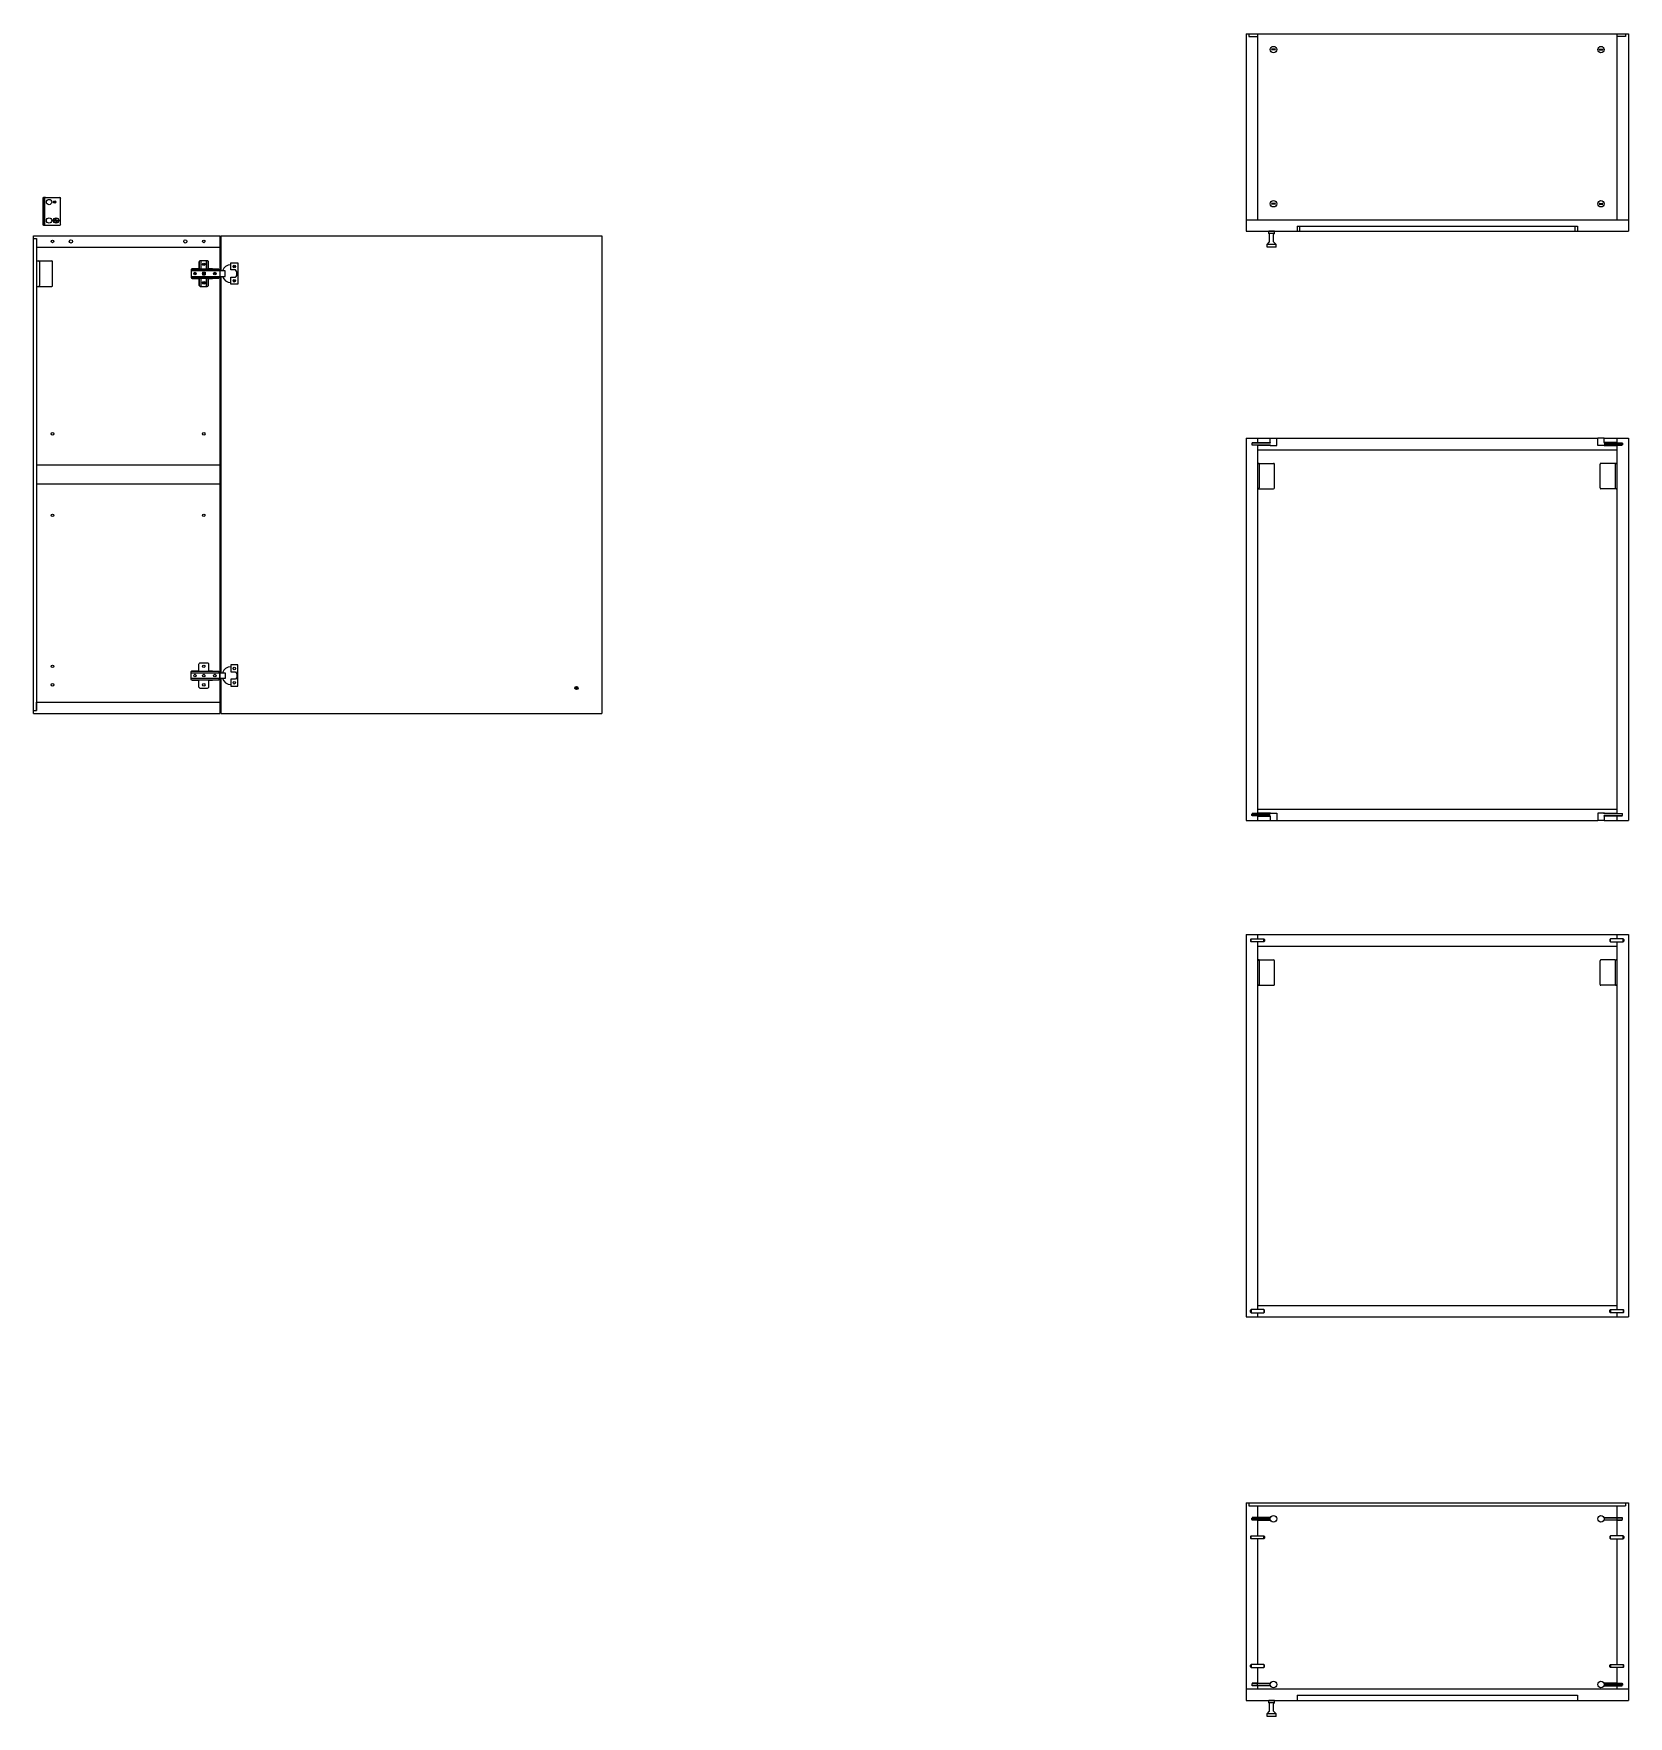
# Model space of a CAD drawing. Header units: centimetres. Extents: x -752 to 647, y -388 to 607.
# Drawn here: x 144.8 to 395.1, y -235.8 to 28.3 of the extents above; entities that cross this region are included whole.
import ezdxf

# ---------------------------------------------------------------- set-up
doc = ezdxf.new("R2010")
doc.units = ezdxf.units.CM
doc.header["$MEASUREMENT"] = 0
for name, color, linetype, lineweight in [('0_Num_Penna__6', 6, 'Continuous', 18), ('A-FURN_Num_Penna__252_Num_Penna__252_Num_Penna__3_Num_Penna__252_Num_Penna__252_Num_Penna__252_Num_Penna__252_Num_Penna__252_Num_Penna__252_Num_Penna__252_Num_Penna__252_Num_Penna__252_Num_Penna__252_Num_Penna__252_Num_Penna__5', 5, 'Continuous', 18), ('A-FURN_Num_Penna__252_Num_Penna__252_Num_Penna__3_Num_Penna__252_Num_Penna__252_Num_Penna__252_Num_Penna__252_Num_Penna__252_Num_Penna__252_Num_Penna__252_Num_Penna__252_Num_Penna__252_Num_Penna__252_Num_Penna__252_Num_Penna__6', 6, 'Continuous', 18), ('A-SECT-PATT_Num_Penna__6_Num_Penna__6_Num_Penna__6_Num_Penna__6_Num_Penna__6_Num_Penna__6_Num_Penna__6_Num_Penna__6_Num_Penna__6_Num_Penna__6_Num_Penna__6_Num_Penna__6_Num_Penna__6_Num_Penna__6', 6, 'Continuous', 18), ('INFO_Num_Penna__2_Num_Penna__2_Num_Penna__2_Num_Penna__2_Num_Penna__5', 5, 'Continuous', 18), ('PDF _Geometria_Num_Penna__5', 5, 'Continuous', 18), ('PDF10_Solid Fills_Num_Penna__5_Num_Penna__5_Num_Penna__5_Num_Penna__5_Num_Penna__5_Num_Penna__5_Num_Penna__5_Num_Penna__5', 5, 'Continuous', 18), ('PDF10_Solid Fills_Num_Penna__82_Num_Penna__82_Num_Penna__82_Num_Penna__82_Num_Penna__82_Num_Penna__82_Num_Penna__82_Num_Penna__82', 82, 'Continuous', 18), ('PDF16_Geometry_Num_Penna__5_Num_Penna__5_Num_Penna__5_Num_Penna__5_Num_Penna__5_Num_Penna__5_Num_Penna__5_Num_Penna__5_Num_Penna__5_Num_Penna__5_Num_Penna__5_Num_Penna__5_Num_Penna__5_Num_Penna__5', 5, 'Continuous', 18), ('PDF16_Geometry_Num_Penna__6_Num_Penna__6_Num_Penna__3_Num_Penna__3_Num_Penna__3_Num_Penna__3_Num_Penna__3_Num_Penna__3_Num_Penna__3_Num_Penna__3_Num_Penna__3_Num_Penna__3_Num_Penna__3_Num_Penna__3', 3, 'Continuous', 18), ('PDF16_Geometry_Num_Penna__6_Num_Penna__6_Num_Penna__6_Num_Penna__6_Num_Penna__6_Num_Penna__6_Num_Penna__6_Num_Penna__6_Num_Penna__6_Num_Penna__6_Num_Penna__6_Num_Penna__6_Num_Penna__6_Num_Penna__5', 5, 'Continuous', 18), ('PDF16_Geometry_Num_Penna__6_Num_Penna__6_Num_Penna__6_Num_Penna__6_Num_Penna__6_Num_Penna__6_Num_Penna__6_Num_Penna__6_Num_Penna__6_Num_Penna__6_Num_Penna__6_Num_Penna__6_Num_Penna__6_Num_Penna__6', 6, 'Continuous', 18), ('PDF22_Geometry_Num_Penna__1_Num_Penna__255_Num_Penna__255_Num_Penna__255_Num_Penna__255_Num_Penna__6', 6, 'Continuous', 18), ('PDF22_Geometry_Num_Penna__1_Num_Penna__255_Num_Penna__3_Num_Penna__3_Num_Penna__6', 6, 'Continuous', 18), ('PDF22_Geometry_Num_Penna__1_Num_Penna__255_Num_Penna__5_Num_Penna__5_Num_Penna__5', 5, 'Continuous', 18), ('PDF22_Solid Fills_Num_Penna__7_Num_Penna__7_Num_Penna__254_Num_Penna__254_Num_Penna__254_Num_Penna__254', 254, 'Continuous', 18), ('PDF2_Geometry_Num_Penna__7_Num_Penna__7_Num_Penna__7_Num_Penna__7_Num_Penna__7_Num_Penna__7_Num_Penna__7_Num_Penna__5', 5, 'Continuous', 18), ('PDF2_Geometry_Num_Penna__7_Num_Penna__7_Num_Penna__7_Num_Penna__7_Num_Penna__7_Num_Penna__7_Num_Penna__7_Num_Penna__6', 6, 'Continuous', 18), ('VITE_Num_Penna__5', 5, 'Continuous', 18), ('VITE_Num_Penna__6', 6, 'Continuous', 18)]:
    doc.layers.add(name, color=color, linetype=linetype, lineweight=lineweight)

msp = doc.modelspace()

# ---------------------------------------------------------------- linework, layer by layer
at = {"layer": '0_Num_Penna__6', "color": 6, "linetype": 'Continuous', "lineweight": 18}
for p, q in [((336.93, -35.84), (338.93, -35.84)), ((338.93, -35.84), (338.93, -35.17)), ((338.93, -36.32), (338.93, -36.3)), ((338.93, -36.32), (339.93, -36.32)), ((339.93, -36.32), (339.93, -35.17)), ((390.33, -36.32), (390.33, -35.17)), ((391.33, -36.32), (390.33, -36.32)), ((391.33, -35.84), (391.33, -35.17)), ((393.33, -35.84), (391.33, -35.84)), ((391.33, -36.32), (391.33, -36.3)), ((336.93, -94.5), (338.93, -94.5)), ((338.93, -94.01), (339.93, -94.01)), ((338.93, -94.01), (338.93, -94.04)), ((338.93, -94.5), (338.93, -95.17)), ((339.93, -94.01), (339.93, -94.04)), ((339.93, -94.04), (339.93, -95.17)), ((391.33, -94.01), (390.33, -94.01)), ((390.33, -94.01), (390.33, -94.04)), ((390.33, -94.04), (390.33, -95.17)), ((391.33, -94.01), (391.33, -94.04)), ((393.33, -94.5), (391.33, -94.5)), ((391.33, -94.5), (391.33, -95.17)), ((335.93, -113.74), (335.83, -113.84)), ((335.83, -113.84), (335.83, -114.14)), ((335.93, -114.24), (335.83, -114.14)), ((337.93, -113.74), (338.03, -113.84)), ((337.93, -114.24), (338.03, -114.14)), ((338.03, -113.84), (338.03, -114.14)), ((392.33, -113.74), (392.23, -113.84)), ((392.23, -113.84), (392.23, -114.14)), ((392.33, -114.24), (392.23, -114.14)), ((394.33, -113.74), (394.43, -113.84)), ((394.33, -114.24), (394.43, -114.14)), ((394.43, -113.84), (394.43, -114.14)), ((335.93, -171.94), (335.83, -172.04)), ((335.83, -172.34), (335.83, -172.04)), ((335.93, -172.44), (335.83, -172.34)), ((337.93, -171.94), (338.03, -172.04)), ((337.93, -172.44), (338.03, -172.34)), ((338.03, -172.34), (338.03, -172.04)), ((392.33, -171.94), (392.23, -172.04)), ((392.23, -172.34), (392.23, -172.04)), ((392.33, -172.44), (392.23, -172.34)), ((394.33, -171.94), (394.43, -172.04)), ((394.33, -172.44), (394.43, -172.34)), ((394.43, -172.34), (394.43, -172.04)), ((336.93, -205.02), (338.99, -205.02)), ((393.33, -205.02), (391.27, -205.02)), ((335.93, -207.44), (335.83, -207.54)), ((335.83, -207.54), (335.83, -207.84)), ((335.93, -207.94), (335.83, -207.84)), ((337.93, -207.44), (338.03, -207.54)), ((337.93, -207.94), (338.03, -207.84)), ((338.03, -207.54), (338.03, -207.84)), ((392.33, -207.44), (392.23, -207.54)), ((392.23, -207.54), (392.23, -207.84)), ((392.33, -207.94), (392.23, -207.84)), ((394.33, -207.44), (394.43, -207.54)), ((394.33, -207.94), (394.43, -207.84)), ((394.43, -207.54), (394.43, -207.84)), ((335.93, -227.64), (335.83, -227.74)), ((335.83, -228.04), (335.83, -227.74)), ((335.93, -228.14), (335.83, -228.04)), ((337.93, -227.64), (338.03, -227.74)), ((337.93, -228.14), (338.03, -228.04)), ((338.03, -228.04), (338.03, -227.74)), ((392.33, -227.64), (392.23, -227.74)), ((392.23, -228.04), (392.23, -227.74)), ((392.33, -228.14), (392.23, -228.04)), ((394.33, -227.64), (394.43, -227.74)), ((394.33, -228.14), (394.43, -228.04)), ((394.43, -228.04), (394.43, -227.74)), ((336.93, -230.56), (338.99, -230.56)), ((393.33, -230.56), (391.27, -230.56))]:
    msp.add_line(p, q, dxfattribs=at)
for p in [(338.93, -94.04), (391.33, -94.04)]:
    msp.add_point(p, dxfattribs=at)
at = {"layer": 'A-FURN_Num_Penna__252_Num_Penna__252_Num_Penna__3_Num_Penna__252_Num_Penna__252_Num_Penna__252_Num_Penna__252_Num_Penna__252_Num_Penna__252_Num_Penna__252_Num_Penna__252_Num_Penna__252_Num_Penna__252_Num_Penna__252_Num_Penna__5', "color": 5, "linetype": 'Continuous', "lineweight": 18}
for p, q in [((171.32, -9.13), (171.72, -9.13)), ((171.32, -9.13), (171.32, -9.53)), ((171.32, -9.53), (171.72, -9.53)), ((171.72, -9.13), (171.72, -9.53)), ((174.02, -8.88), (174.02, -9.78)), ((336.93, -35.87), (336.93, -35.94)), ((336.93, -36.2), (336.93, -36.26)), ((393.33, -35.87), (393.33, -35.94)), ((393.33, -36.2), (393.33, -36.26)), ((174.02, -72.88), (174.02, -71.98)), ((336.93, -94.14), (336.93, -94.07)), ((336.93, -94.46), (336.93, -94.4)), ((393.33, -94.14), (393.33, -94.07)), ((393.33, -94.46), (393.33, -94.4)), ((336.93, -204.59), (336.93, -204.99)), ((393.33, -204.59), (393.33, -204.99)), ((336.93, -230.99), (336.93, -230.59)), ((393.33, -230.99), (393.33, -230.59))]:
    msp.add_line(p, q, dxfattribs=at)
for centre in [(150.67, -4.28), (168.62, -4.28)]:
    msp.add_circle(centre, 0.25, dxfattribs=at)
at = {"layer": 'A-FURN_Num_Penna__252_Num_Penna__252_Num_Penna__3_Num_Penna__252_Num_Penna__252_Num_Penna__252_Num_Penna__252_Num_Penna__252_Num_Penna__252_Num_Penna__252_Num_Penna__252_Num_Penna__252_Num_Penna__252_Num_Penna__252_Num_Penna__6', "color": 6, "linetype": 'Continuous', "lineweight": 18}
for p, q in [((336.93, -35.87), (336.1, -35.87)), ((336.1, -35.87), (336.1, -35.94)), ((336.1, -36.26), (336.1, -36.2)), ((336.93, -36.26), (336.1, -36.26)), ((393.33, -35.87), (394.16, -35.87)), ((393.33, -36.26), (394.16, -36.26)), ((394.16, -35.87), (394.16, -35.94)), ((394.16, -36.26), (394.16, -36.2)), ((336.93, -94.07), (336.1, -94.07)), ((336.1, -94.07), (336.1, -94.14)), ((336.1, -94.46), (336.1, -94.4)), ((336.93, -94.46), (336.1, -94.46)), ((393.33, -94.07), (394.16, -94.07)), ((393.33, -94.46), (394.16, -94.46)), ((394.16, -94.07), (394.16, -94.14)), ((394.16, -94.46), (394.16, -94.4)), ((336.93, -204.59), (336.1, -204.59)), ((336.1, -204.59), (336.1, -204.66)), ((336.1, -204.99), (336.1, -204.92)), ((336.93, -204.99), (336.1, -204.99)), ((393.33, -204.59), (394.16, -204.59)), ((393.33, -204.99), (394.16, -204.99)), ((394.16, -204.59), (394.16, -204.66)), ((394.16, -204.99), (394.16, -204.92)), ((336.93, -230.59), (336.1, -230.59)), ((336.1, -230.59), (336.1, -230.66)), ((336.1, -230.99), (336.1, -230.92)), ((336.93, -230.99), (336.1, -230.99)), ((393.33, -230.59), (394.16, -230.59)), ((393.33, -230.99), (394.16, -230.99)), ((394.16, -230.59), (394.16, -230.66)), ((394.16, -230.99), (394.16, -230.92))]:
    msp.add_line(p, q, dxfattribs=at)
at = {"layer": 'A-SECT-PATT_Num_Penna__6_Num_Penna__6_Num_Penna__6_Num_Penna__6_Num_Penna__6_Num_Penna__6_Num_Penna__6_Num_Penna__6_Num_Penna__6_Num_Penna__6_Num_Penna__6_Num_Penna__6_Num_Penna__6_Num_Penna__6', "color": 6, "linetype": 'Continuous', "lineweight": 18}
for p, q in [((343.13, -1.87), (343.13, -2.67)), ((343.53, -1.87), (343.53, -2.67)), ((386.73, -1.87), (386.73, -2.67)), ((387.13, -1.87), (387.13, -2.67)), ((145.27, -3.83), (145.27, -77.93)), ((335.13, -35.17), (336.93, -35.17)), ((335.13, -35.17), (335.13, -95.17)), ((336.93, -35.17), (336.93, -35.87)), ((336.93, -35.17), (338.93, -35.17)), ((336.93, -36.3), (336.93, -94.07)), ((339.93, -35.17), (390.33, -35.17)), ((391.33, -35.17), (393.33, -35.17)), ((393.33, -35.17), (393.33, -35.87)), ((393.33, -35.17), (395.13, -35.17)), ((393.33, -36.26), (393.33, -94.04)), ((395.13, -35.17), (395.13, -95.17)), ((336.93, -93.37), (393.33, -93.37)), ((336.93, -94.04), (336.93, -94.07)), ((336.93, -94.5), (336.93, -95.17)), ((393.33, -94.04), (393.33, -94.07)), ((393.33, -94.46), (393.33, -95.17)), ((335.13, -95.17), (390.33, -95.17)), ((391.33, -95.17), (395.13, -95.17)), ((335.13, -113.09), (336.93, -113.09)), ((335.13, -113.09), (335.13, -173.09)), ((336.93, -113.09), (336.93, -113.74)), ((336.93, -113.09), (393.33, -113.09)), ((393.33, -113.09), (393.33, -113.74)), ((393.33, -113.09), (395.13, -113.09)), ((395.13, -113.09), (395.13, -173.09)), ((336.93, -114.24), (336.93, -171.94)), ((393.33, -114.24), (393.33, -171.94)), ((336.93, -171.29), (393.33, -171.29)), ((335.13, -173.09), (395.13, -173.09)), ((336.93, -172.44), (336.93, -173.09)), ((393.33, -172.44), (393.33, -173.09)), ((343.13, -232.49), (343.13, -233.29)), ((387.13, -232.49), (387.13, -233.29))]:
    msp.add_line(p, q, dxfattribs=at)
at = {"layer": 'INFO_Num_Penna__2_Num_Penna__2_Num_Penna__2_Num_Penna__2_Num_Penna__5', "color": 5, "linetype": 'Continuous', "lineweight": 18}
for p, q in [((146.33, -1.71), (146.33, 2.62)), ((146.33, 2.62), (146.38, 2.62)), ((146.67, 2.62), (146.38, 2.62)), ((146.38, 2.62), (146.38, -1.71)), ((146.53, 2.47), (146.53, -1.56)), ((146.67, 2.62), (148.92, 2.62)), ((148.11, 1.92), (148.01, 1.92)), ((148.01, 1.92), (148.01, 1.89)), ((148.11, 1.89), (148.01, 1.89)), ((148.11, 1.92), (148.11, 2.01)), ((148.11, 2.01), (148.14, 2.01)), ((148.11, 1.89), (148.11, 1.79)), ((148.14, 1.79), (148.11, 1.79)), ((148.14, 1.92), (148.14, 2.01)), ((148.14, 1.92), (148.24, 1.92)), ((148.14, 1.89), (148.24, 1.89)), ((148.14, 1.89), (148.14, 1.79)), ((148.24, 1.89), (148.24, 1.92)), ((149.06, -1.56), (149.06, 2.47)), ((146.38, -1.71), (146.33, -1.71)), ((146.38, -1.71), (146.67, -1.71)), ((146.67, -1.71), (148.92, -1.71)), ((148.31, -0.97), (148.1, -0.97)), ((148.1, -0.97), (148.1, -1.03)), ((148.31, -1.03), (148.1, -1.03)), ((148.31, -0.97), (148.31, -0.76)), ((148.31, -0.76), (148.37, -0.76)), ((148.31, -1.03), (148.31, -1.23)), ((148.37, -1.23), (148.31, -1.23)), ((148.37, -0.97), (148.37, -0.76)), ((148.37, -0.97), (148.57, -0.97)), ((148.37, -1.03), (148.57, -1.03)), ((148.37, -1.03), (148.37, -1.23)), ((148.57, -1.03), (148.57, -0.97)), ((145.27, -7.33), (147.66, -7.33)), ((145.75, -7.47), (145.75, -11.19)), ((147.79, -11.19), (147.79, -7.47)), ((171.51, -7.87), (171.41, -7.87)), ((171.41, -7.87), (171.41, -7.9)), ((171.51, -7.9), (171.41, -7.9)), ((171.51, -7.87), (171.51, -7.77)), ((171.51, -7.77), (171.54, -7.77)), ((171.51, -7.9), (171.51, -7.99)), ((171.54, -7.87), (171.54, -7.77)), ((171.54, -7.87), (171.63, -7.87)), ((171.54, -7.9), (171.63, -7.9)), ((171.54, -7.9), (171.54, -7.99)), ((171.63, -7.9), (171.63, -7.87)), ((170.13, -9.32), (170.03, -9.32)), ((170.03, -9.32), (170.03, -9.35)), ((170.13, -9.35), (170.03, -9.35)), ((170.13, -9.32), (170.13, -9.22)), ((170.13, -9.22), (170.16, -9.22)), ((170.13, -9.35), (170.13, -9.44)), ((170.16, -9.44), (170.13, -9.44)), ((170.16, -9.32), (170.16, -9.22)), ((170.16, -9.32), (170.26, -9.32)), ((170.16, -9.35), (170.26, -9.35)), ((170.16, -9.35), (170.16, -9.44)), ((170.26, -9.35), (170.26, -9.32)), ((171.51, -9.32), (171.41, -9.32)), ((171.41, -9.32), (171.41, -9.35)), ((171.51, -9.35), (171.41, -9.35)), ((171.54, -7.99), (171.51, -7.99)), ((171.51, -9.32), (171.51, -9.22)), ((171.51, -9.22), (171.54, -9.22)), ((171.51, -9.35), (171.51, -9.44)), ((171.54, -9.44), (171.51, -9.44)), ((171.54, -9.32), (171.54, -9.22)), ((171.54, -9.32), (171.63, -9.32)), ((171.54, -9.35), (171.63, -9.35)), ((171.54, -9.35), (171.54, -9.44)), ((171.63, -9.35), (171.63, -9.32)), ((173.23, -9.32), (173.13, -9.32)), ((173.13, -9.32), (173.13, -9.35)), ((173.23, -9.35), (173.13, -9.35)), ((173.23, -9.32), (173.23, -9.22)), ((173.23, -9.22), (173.26, -9.22)), ((173.23, -9.35), (173.23, -9.44)), ((173.26, -9.44), (173.23, -9.44)), ((173.26, -9.32), (173.26, -9.22)), ((173.26, -9.32), (173.36, -9.32)), ((173.26, -9.35), (173.36, -9.35)), ((173.26, -9.35), (173.26, -9.44)), ((173.36, -9.35), (173.36, -9.32)), ((176.3, -8.2), (176.21, -8.2)), ((176.21, -8.2), (176.21, -8.23)), ((176.3, -8.23), (176.21, -8.23)), ((176.3, -10.43), (176.21, -10.43)), ((176.21, -10.43), (176.21, -10.46)), ((176.3, -10.46), (176.21, -10.46)), ((176.3, -8.2), (176.3, -8.1)), ((176.3, -8.1), (176.33, -8.1)), ((176.3, -8.23), (176.3, -8.33)), ((176.33, -8.33), (176.3, -8.33)), ((176.3, -10.43), (176.3, -10.34)), ((176.3, -10.34), (176.33, -10.34)), ((176.3, -10.46), (176.3, -10.56)), ((176.33, -10.56), (176.3, -10.56)), ((176.33, -8.2), (176.33, -8.1)), ((176.33, -8.2), (176.43, -8.2)), ((176.33, -8.23), (176.43, -8.23)), ((176.33, -8.23), (176.33, -8.33)), ((176.33, -10.43), (176.33, -10.34)), ((176.33, -10.43), (176.43, -10.43)), ((176.33, -10.46), (176.43, -10.46)), ((176.33, -10.46), (176.33, -10.56)), ((176.43, -8.23), (176.43, -8.2)), ((176.43, -10.46), (176.43, -10.43)), ((145.27, -11.33), (147.66, -11.33)), ((171.51, -10.77), (171.41, -10.77)), ((171.41, -10.77), (171.41, -10.8)), ((171.51, -10.8), (171.41, -10.8)), ((171.51, -10.77), (171.51, -10.67)), ((171.51, -10.67), (171.54, -10.67)), ((171.51, -10.8), (171.51, -10.89)), ((171.54, -10.89), (171.51, -10.89)), ((171.54, -10.77), (171.54, -10.67)), ((171.54, -10.77), (171.63, -10.77)), ((171.54, -10.8), (171.63, -10.8)), ((171.54, -10.8), (171.54, -10.89)), ((171.63, -10.8), (171.63, -10.77)), ((337.2, -39.12), (336.93, -39.12)), ((337.18, -39.26), (337.18, -42.98)), ((337.2, -39.12), (339.44, -39.12)), ((339.57, -42.98), (339.57, -39.26)), ((390.69, -42.98), (390.69, -39.26)), ((393.06, -39.12), (390.82, -39.12)), ((393.06, -39.12), (393.33, -39.12)), ((393.08, -39.26), (393.08, -42.98)), ((336.93, -43.12), (337.2, -43.12)), ((337.2, -43.12), (339.44, -43.12)), ((393.06, -43.12), (390.82, -43.12)), ((393.33, -43.12), (393.06, -43.12)), ((337.2, -117.04), (336.93, -117.04)), ((337.18, -117.18), (337.18, -120.9)), ((337.2, -117.04), (339.44, -117.04)), ((339.57, -120.9), (339.57, -117.18)), ((390.69, -120.9), (390.69, -117.18)), ((393.06, -117.04), (390.82, -117.04)), ((393.06, -117.04), (393.33, -117.04)), ((393.08, -117.18), (393.08, -120.9)), ((336.93, -121.04), (337.2, -121.04)), ((337.2, -121.04), (339.44, -121.04)), ((393.06, -121.04), (390.82, -121.04)), ((393.33, -121.04), (393.06, -121.04))]:
    msp.add_line(p, q, dxfattribs=at)
for centre, radius in [((147.24, 1.9), 0.416), ((148.12, 1.9), 0.2), ((148.12, 1.9), 0.182), ((147.24, -1), 0.416), ((148.34, -1), 0.416), ((148.34, -1), 0.381), ((148.34, -1), 0.378), ((171.52, -7.88), 0.182), ((170.14, -9.33), 0.182), ((171.52, -9.33), 0.182), ((173.25, -9.33), 0.182), ((176.32, -8.21), 0.182), ((176.32, -10.45), 0.182), ((171.52, -10.78), 0.182)]:
    msp.add_circle(centre, radius, dxfattribs=at)
for centre, radius, start, end in [((146.68, 2.47), 0.154, 94.9741, 179.5617), ((148.91, 2.47), 0.154, 0.4383, 85.0259), ((146.68, -1.56), 0.154, 180.4383, 265.0259), ((148.91, -1.56), 0.154, 274.9741, 359.5617), ((145.61, -7.47), 0.142, 0.4383, 85.0259), ((147.65, -7.47), 0.142, 0.4383, 85.0259), ((145.61, -11.19), 0.142, 274.9741, 359.5617), ((147.65, -11.19), 0.142, 274.9741, 359.5617), ((337.04, -39.26), 0.142, 0.4383, 85.0259), ((339.43, -39.26), 0.142, 0.4383, 85.0259), ((390.83, -39.26), 0.142, 94.9741, 179.5617), ((393.22, -39.26), 0.142, 94.9741, 179.5617), ((337.04, -42.98), 0.142, 274.9741, 359.5617), ((339.43, -42.98), 0.142, 274.9741, 359.5617), ((390.83, -42.98), 0.142, 180.4383, 265.0259), ((393.22, -42.98), 0.142, 180.4383, 265.0259), ((337.04, -117.18), 0.142, 0.4383, 85.0259), ((339.43, -117.18), 0.142, 0.4383, 85.0259), ((390.83, -117.18), 0.142, 94.9741, 179.5617), ((393.22, -117.18), 0.142, 94.9741, 179.5617), ((337.04, -120.9), 0.142, 274.9741, 359.5617), ((339.43, -120.9), 0.142, 274.9741, 359.5617), ((390.83, -120.9), 0.142, 180.4383, 265.0259), ((393.22, -120.9), 0.142, 180.4383, 265.0259)]:
    msp.add_arc(centre, radius, start, end, dxfattribs=at)
at = {"layer": 'PDF _Geometria_Num_Penna__5', "color": 5, "linetype": 'Continuous', "lineweight": 18, "flags": 128}
for points in [[(172.87, -8.63), (172.87, -8.58), (172.47, -8.58, -0.414214), (172.27, -8.38), (172.27, -7.53, 0.414214), (172.07, -7.33), (170.97, -7.33, 0.414214), (170.77, -7.53), (170.77, -8.38, -0.414214), (170.57, -8.58), (169.72, -8.58, 0.414214), (169.52, -8.78), (169.52, -9.88, 0.414214), (169.72, -10.08), (170.57, -10.08, -0.414214), (170.77, -10.28), (170.77, -11.13, 0.414214), (170.97, -11.33), (172.07, -11.33, 0.414214), (172.27, -11.13), (172.27, -10.28, -0.414214), (172.47, -10.08), (172.87, -10.08), (172.87, -10.03)], [(176.88, -7.66), (176.88, -11), (175.76, -11), (175.76, -9.91), (176.51, -9.91, 0.197154), (176.7, -9.63)], [(176.7, -9.03, 0.194874), (176.51, -8.75), (175.76, -8.75), (175.76, -7.66), (176.88, -7.66)], [(172.87, -73.13), (172.87, -73.18), (172.47, -73.18, 0.414214), (172.27, -73.38), (172.27, -74.23, -0.414214), (172.07, -74.43), (170.97, -74.43, -0.414214), (170.77, -74.23), (170.77, -73.38, 0.414214), (170.57, -73.18), (169.72, -73.18, -0.414214), (169.52, -72.98), (169.52, -71.88, -0.414214), (169.72, -71.68), (170.57, -71.68, 0.414214), (170.77, -71.48), (170.77, -70.63, -0.414214), (170.97, -70.43), (172.07, -70.43, -0.414214), (172.27, -70.63), (172.27, -71.48, 0.414214), (172.47, -71.68), (172.87, -71.68), (172.87, -71.73)]]:
    msp.add_lwpolyline(points, format="xyb", dxfattribs=at)
for points in [[(170.82, -7.4), (170.82, -8.63)], [(171.07, -7.33), (171.07, -8.63)], [(171.97, -8.63), (171.97, -7.33)], [(172.22, -8.63), (172.22, -7.4)], [(173.87, -8.83), (169.52, -8.83)], [(169.52, -9.78), (173.87, -9.78), (174.87, -9.78), (174.87, -8.88), (173.87, -8.88), (169.52, -8.88)], [(169.52, -9.83), (173.87, -9.83)], [(173.87, -8.63), (169.58, -8.63)], [(169.58, -10.03), (170.82, -10.03)], [(170.82, -10.03), (173.87, -10.03), (173.87, -9.78)], [(170.82, -10.03), (170.82, -11.27)], [(171.07, -10.03), (171.07, -11.33)], [(171.97, -11.33), (171.97, -10.03)], [(172.22, -11.27), (172.22, -10.03)], [(173.87, -8.88), (173.87, -8.63)], [(176.7, -9.63), (176.7, -9.33), (176.7, -9.03)], [(176.88, -74.1), (176.88, -70.76), (175.76, -70.76), (175.76, -71.85), (176.51, -71.85), (176.7, -72.13), (176.7, -72.43), (176.7, -72.73)], [(169.52, -71.98), (173.87, -71.98), (174.87, -71.98), (174.87, -72.88), (173.87, -72.88), (169.52, -72.88)], [(169.58, -71.73), (173.87, -71.73), (173.87, -71.98)], [(173.87, -73.13), (169.58, -73.13)], [(173.87, -72.88), (173.87, -73.13)], [(176.7, -72.73), (176.51, -73.01), (175.76, -73.01), (175.76, -74.1), (176.88, -74.1)]]:
    msp.add_lwpolyline(points, dxfattribs=at)
at = {"layer": 'PDF _Geometria_Num_Penna__5', "color": 5, "linetype": 'Continuous', "lineweight": 18}
for centre, start, end in [((175.76, -9.33), 90.0013, 161.1595), ((175.76, -9.33), 198.8356, 270.0036), ((175.76, -72.43), 89.9964, 161.1644), ((175.76, -72.43), 198.8405, 269.9987)]:
    msp.add_arc(centre, 1.39, start, end, dxfattribs=at)
at = {"layer": 'PDF10_Solid Fills_Num_Penna__5_Num_Penna__5_Num_Penna__5_Num_Penna__5_Num_Penna__5_Num_Penna__5_Num_Penna__5_Num_Penna__5', "color": 5, "linetype": 'Continuous', "lineweight": 18}
for p, q in [((339.68, 25.88), (339.18, 25.88)), ((339.68, 25.78), (339.18, 25.78)), ((390.58, 25.88), (391.08, 25.88)), ((390.58, 25.78), (391.08, 25.78)), ((339.68, 1.68), (339.18, 1.68)), ((339.68, 1.58), (339.18, 1.58)), ((390.58, 1.68), (391.08, 1.68)), ((390.58, 1.58), (391.08, 1.58))]:
    msp.add_line(p, q, dxfattribs=at)
for centre in [(339.43, 25.83), (390.83, 25.83), (339.43, 1.63), (390.83, 1.63), (339.43, -204.79), (390.83, -204.79), (339.43, -230.79), (390.83, -230.79)]:
    msp.add_circle(centre, 0.5, dxfattribs=at)
for centre, start, end in [((339.18, 25.83), 90, 270), ((339.68, 25.83), 270, 90), ((390.58, 25.83), 90, 270), ((391.08, 25.83), 270, 90), ((339.18, 1.63), 90, 270), ((339.68, 1.63), 270, 90), ((390.58, 1.63), 90, 270), ((391.08, 1.63), 270, 90)]:
    msp.add_arc(centre, 0.05, start, end, dxfattribs=at)
at = {"layer": 'PDF10_Solid Fills_Num_Penna__82_Num_Penna__82_Num_Penna__82_Num_Penna__82_Num_Penna__82_Num_Penna__82_Num_Penna__82_Num_Penna__82', "color": 82, "linetype": 'Continuous', "lineweight": 18}
for p, q in [((338.93, 25.88), (338.93, 25.88)), ((338.93, 25.78), (338.93, 25.78)), ((339.93, 25.88), (339.93, 25.88)), ((339.93, 25.78), (339.93, 25.78)), ((390.33, 25.88), (390.33, 25.88)), ((390.33, 25.78), (390.33, 25.78)), ((391.33, 25.88), (391.33, 25.88)), ((391.33, 25.78), (391.33, 25.78))]:
    msp.add_line(p, q, dxfattribs=at)
at = {"layer": 'PDF16_Geometry_Num_Penna__5_Num_Penna__5_Num_Penna__5_Num_Penna__5_Num_Penna__5_Num_Penna__5_Num_Penna__5_Num_Penna__5_Num_Penna__5_Num_Penna__5_Num_Penna__5_Num_Penna__5_Num_Penna__5_Num_Penna__5', "color": 5, "linetype": 'Continuous', "lineweight": 18}
for p, q in [((338.43, -4.78), (338.83, -4.34)), ((339.83, -4.78), (338.43, -4.78)), ((338.43, -5.17), (338.43, -4.78)), ((339.83, -5.17), (338.43, -5.17)), ((339.58, -2.67), (338.68, -2.67)), ((338.68, -3.03), (338.68, -2.67)), ((339.58, -3.03), (338.68, -3.03)), ((338.83, -4.34), (338.83, -3.18)), ((339.43, -4.34), (339.43, -3.18)), ((339.83, -4.78), (339.43, -4.34)), ((339.58, -3.03), (339.58, -2.67)), ((339.83, -5.17), (339.83, -4.78)), ((338.43, -235.4), (338.83, -234.96)), ((339.58, -233.29), (338.68, -233.29)), ((338.68, -233.66), (338.68, -233.29)), ((339.58, -233.66), (338.68, -233.66)), ((338.83, -234.96), (338.83, -233.8)), ((339.43, -234.96), (339.43, -233.8)), ((339.83, -235.4), (339.43, -234.96)), ((339.58, -233.66), (339.58, -233.29)), ((339.83, -235.4), (338.43, -235.4)), ((338.43, -235.79), (338.43, -235.4)), ((339.83, -235.79), (338.43, -235.79)), ((339.83, -235.79), (339.83, -235.4))]:
    msp.add_line(p, q, dxfattribs=at)
for centre, start, end in [((338.68, -3.18), 0, 90), ((339.58, -3.18), 90, 180), ((338.68, -233.8), 0, 90), ((339.58, -233.8), 90, 180)]:
    msp.add_arc(centre, 0.148, start, end, dxfattribs=at)
at = {"layer": 'PDF16_Geometry_Num_Penna__6_Num_Penna__6_Num_Penna__3_Num_Penna__3_Num_Penna__3_Num_Penna__3_Num_Penna__3_Num_Penna__3_Num_Penna__3_Num_Penna__3_Num_Penna__3_Num_Penna__3_Num_Penna__3_Num_Penna__3', "color": 3, "linetype": 'Continuous', "lineweight": 18}
for p, q in [((335.58, 28.33), (336.93, 28.33)), ((393.33, 28.33), (394.68, 28.33))]:
    msp.add_line(p, q, dxfattribs=at)
at = {"layer": 'PDF16_Geometry_Num_Penna__6_Num_Penna__6_Num_Penna__6_Num_Penna__6_Num_Penna__6_Num_Penna__6_Num_Penna__6_Num_Penna__6_Num_Penna__6_Num_Penna__6_Num_Penna__6_Num_Penna__6_Num_Penna__6_Num_Penna__5', "color": 5, "linetype": 'Continuous', "lineweight": 18}
msp.add_line((343.13, -233.29), (387.13, -233.29), dxfattribs=at)
at = {"layer": 'PDF16_Geometry_Num_Penna__6_Num_Penna__6_Num_Penna__6_Num_Penna__6_Num_Penna__6_Num_Penna__6_Num_Penna__6_Num_Penna__6_Num_Penna__6_Num_Penna__6_Num_Penna__6_Num_Penna__6_Num_Penna__6_Num_Penna__6', "color": 6, "linetype": 'Continuous', "lineweight": 18}
for p, q in [((335.13, 28.33), (335.58, 28.33)), ((335.13, 28.33), (335.13, -2.67)), ((335.58, 28.33), (335.58, 27.88)), ((335.58, 27.88), (336.93, 27.88)), ((336.93, 28.33), (336.93, -0.87)), ((336.93, 28.33), (393.33, 28.33)), ((393.33, 28.33), (393.33, -0.87)), ((394.68, 27.88), (393.33, 27.88)), ((394.68, 28.33), (394.68, 27.88)), ((394.68, 28.33), (395.13, 28.33)), ((395.13, 28.33), (395.13, -2.67)), ((335.13, -0.87), (395.13, -0.87)), ((343.13, -1.87), (387.13, -1.87)), ((144.82, -77.93), (144.82, -3.38)), ((144.82, -3.38), (174.02, -3.38)), ((144.82, -3.83), (144.82, -3.38)), ((144.82, -3.83), (145.27, -3.83)), ((145.27, -5.18), (174.02, -5.18)), ((174.02, -3.38), (174.02, -8.88)), ((174.22, -3.38), (234.02, -3.38)), ((174.22, -3.38), (174.22, -8.88)), ((174.22, -3.38), (175.82, -3.38)), ((234.02, -3.38), (234.02, -78.38)), ((335.13, -2.67), (343.13, -2.67)), ((343.53, -2.67), (386.73, -2.67)), ((387.13, -2.67), (395.13, -2.67)), ((174.02, -9.78), (174.02, -78.38)), ((174.22, -9.78), (174.22, -71.98)), ((336.93, -35.84), (336.93, -35.87)), ((336.93, -36.97), (393.33, -36.97)), ((393.33, -35.84), (393.33, -35.87)), ((174.22, -72.88), (174.22, -78.38)), ((145.27, -76.58), (174.02, -76.58)), ((145.27, -77.93), (145.27, -76.58)), ((144.82, -78.38), (144.82, -77.93)), ((144.82, -77.93), (145.27, -77.93)), ((144.82, -78.38), (174.02, -78.38)), ((174.22, -78.38), (234.02, -78.38)), ((174.22, -78.38), (175.82, -78.38)), ((336.93, -94.5), (336.93, -94.46)), ((393.33, -94.5), (393.33, -94.46)), ((336.93, -114.89), (393.33, -114.89)), ((335.13, -202.29), (335.58, -202.29)), ((335.13, -202.29), (335.13, -233.29)), ((335.58, -202.29), (335.58, -202.74)), ((335.58, -202.29), (394.68, -202.29)), ((335.58, -202.74), (394.68, -202.74)), ((336.93, -202.74), (336.93, -204.59)), ((393.33, -202.74), (393.33, -204.56)), ((394.68, -202.29), (394.68, -202.74)), ((394.68, -202.29), (395.13, -202.29)), ((395.13, -202.29), (395.13, -233.29)), ((336.93, -204.56), (336.93, -204.59)), ((336.93, -205.02), (336.93, -204.99)), ((336.93, -205.02), (336.93, -207.44)), ((393.33, -205.02), (393.33, -204.99)), ((393.33, -205.02), (393.33, -207.44)), ((336.93, -207.94), (336.93, -227.64)), ((393.33, -207.94), (393.33, -227.64)), ((336.93, -228.14), (336.93, -230.59)), ((393.33, -228.14), (393.33, -230.56)), ((335.13, -231.49), (395.13, -231.49)), ((336.93, -230.56), (336.93, -230.59)), ((336.93, -230.99), (336.93, -231.49)), ((393.33, -230.56), (393.33, -230.59)), ((393.33, -230.99), (393.33, -231.49)), ((335.13, -233.29), (343.13, -233.29)), ((343.13, -232.49), (387.13, -232.49)), ((387.13, -233.29), (395.13, -233.29))]:
    msp.add_line(p, q, dxfattribs=at)
at = {"layer": 'PDF22_Geometry_Num_Penna__1_Num_Penna__255_Num_Penna__255_Num_Penna__255_Num_Penna__255_Num_Penna__6', "color": 6, "linetype": 'Continuous', "lineweight": 18}
msp.add_line((336.93, -36.26), (336.93, -36.3), dxfattribs=at)
at = {"layer": 'PDF22_Geometry_Num_Penna__1_Num_Penna__255_Num_Penna__3_Num_Penna__3_Num_Penna__6', "color": 6, "linetype": 'Continuous', "lineweight": 18}
for p, q in [((174.02, -39.38), (145.27, -39.38)), ((174.02, -42.38), (145.27, -42.38))]:
    msp.add_line(p, q, dxfattribs=at)
at = {"layer": 'PDF22_Geometry_Num_Penna__1_Num_Penna__255_Num_Penna__5_Num_Penna__5_Num_Penna__5', "color": 5, "linetype": 'Continuous', "lineweight": 18}
for centre in [(147.77, -4.28), (171.52, -4.28), (171.52, -7.88), (170.14, -9.33), (173.25, -9.33), (176.32, -8.21), (176.32, -10.45), (171.52, -10.78), (147.77, -34.48), (171.52, -34.48), (147.77, -47.28), (171.52, -47.28), (147.77, -70.98), (171.52, -70.98), (176.32, -71.31), (147.77, -73.88), (170.14, -72.43), (171.52, -72.43), (171.52, -73.88), (173.25, -72.43), (176.32, -73.55)]:
    msp.add_circle(centre, 0.2, dxfattribs=at)
at = {"layer": 'PDF22_Solid Fills_Num_Penna__7_Num_Penna__7_Num_Penna__254_Num_Penna__254_Num_Penna__254_Num_Penna__254', "color": 254, "linetype": 'Continuous', "lineweight": 18}
for p, q in [((343.13, -2.67), (343.53, -2.67)), ((386.73, -2.67), (387.13, -2.67))]:
    msp.add_line(p, q, dxfattribs=at)
at = {"layer": 'PDF2_Geometry_Num_Penna__7_Num_Penna__7_Num_Penna__7_Num_Penna__7_Num_Penna__7_Num_Penna__7_Num_Penna__7_Num_Penna__5', "color": 5, "linetype": 'Continuous', "lineweight": 18, "flags": 128}
for points in [[(338.93, -35.94), (336.1, -35.94)], [(336.1, -36.2), (338.93, -36.2)], [(391.33, -35.94), (394.16, -35.94)], [(394.16, -36.2), (391.33, -36.2)], [(336.1, -94.14), (338.93, -94.14)], [(338.93, -94.4), (336.1, -94.4)], [(394.16, -94.14), (391.33, -94.14)], [(391.33, -94.4), (394.16, -94.4)], [(336.1, -204.66), (338.95, -204.66)], [(338.95, -204.92), (336.1, -204.92)], [(394.16, -204.66), (391.31, -204.66)], [(391.31, -204.92), (394.16, -204.92)], [(338.95, -230.66), (336.1, -230.66)], [(336.1, -230.92), (338.95, -230.92)], [(391.31, -230.66), (394.16, -230.66)], [(394.16, -230.92), (391.31, -230.92)]]:
    msp.add_lwpolyline(points, dxfattribs=at)
at = {"layer": 'PDF2_Geometry_Num_Penna__7_Num_Penna__7_Num_Penna__7_Num_Penna__7_Num_Penna__7_Num_Penna__7_Num_Penna__7_Num_Penna__6', "color": 6, "linetype": 'Continuous', "lineweight": 18, "flags": 128}
for points in [[(336.1, -35.94), (336.08, -35.94, 0.19953), (336.07, -35.94, 0.116877), (336.04, -35.98, 0.162888), (336.04, -36.15, 0.116832), (336.07, -36.19, 0.198418), (336.08, -36.2), (336.1, -36.2)], [(394.16, -35.94), (394.18, -35.94, -0.19953), (394.19, -35.94, -0.116877), (394.22, -35.98, -0.162888), (394.22, -36.15, -0.116832), (394.19, -36.19, -0.198418), (394.18, -36.2), (394.16, -36.2)], [(336.1, -94.4), (336.08, -94.4, -0.19953), (336.07, -94.39, -0.116877), (336.04, -94.35, -0.162888), (336.04, -94.18, -0.116832), (336.07, -94.14, -0.198418), (336.08, -94.14), (336.1, -94.14)], [(394.16, -94.4), (394.18, -94.4, 0.19953), (394.19, -94.39, 0.116877), (394.22, -94.35, 0.162888), (394.22, -94.18, 0.116832), (394.19, -94.14, 0.198418), (394.18, -94.14), (394.16, -94.14)], [(336.1, -204.92), (336.08, -204.92, -0.19953), (336.07, -204.91, -0.116877), (336.04, -204.87, -0.162888), (336.04, -204.71, -0.116832), (336.07, -204.67, -0.198418), (336.08, -204.66), (336.1, -204.66)], [(394.16, -204.92), (394.18, -204.92, 0.19953), (394.19, -204.91, 0.116877), (394.22, -204.87, 0.162888), (394.22, -204.71, 0.116832), (394.19, -204.67, 0.198418), (394.18, -204.66), (394.16, -204.66)], [(336.1, -230.66), (336.08, -230.66, 0.19953), (336.07, -230.67, 0.116877), (336.04, -230.71, 0.162888), (336.04, -230.87, 0.116832), (336.07, -230.91, 0.198418), (336.08, -230.92), (336.1, -230.92)], [(394.16, -230.66), (394.18, -230.66, -0.19953), (394.19, -230.67, -0.116877), (394.22, -230.71, -0.162888), (394.22, -230.87, -0.116832), (394.19, -230.91, -0.198418), (394.18, -230.92), (394.16, -230.92)]]:
    msp.add_lwpolyline(points, format="xyb", dxfattribs=at)
for points in [[(335.93, -113.74), (337.93, -113.74)], [(337.93, -114.24), (335.93, -114.24)], [(394.33, -113.74), (392.33, -113.74)], [(392.33, -114.24), (394.33, -114.24)], [(337.93, -171.94), (335.93, -171.94)], [(335.93, -172.44), (337.93, -172.44)], [(392.33, -171.94), (394.33, -171.94)], [(394.33, -172.44), (392.33, -172.44)], [(335.93, -207.44), (337.93, -207.44)], [(337.93, -207.94), (335.93, -207.94)], [(394.33, -207.44), (392.33, -207.44)], [(392.33, -207.94), (394.33, -207.94)], [(337.93, -227.64), (335.93, -227.64)], [(335.93, -228.14), (337.93, -228.14)], [(392.33, -227.64), (394.33, -227.64)], [(394.33, -228.14), (392.33, -228.14)]]:
    msp.add_lwpolyline(points, dxfattribs=at)
at = {"layer": 'VITE_Num_Penna__5', "color": 5, "linetype": 'Continuous', "lineweight": 18}
for p, q in [((338.93, -35.17), (339.93, -35.17)), ((338.93, -35.84), (338.93, -35.94)), ((338.93, -36.2), (338.93, -36.3)), ((391.33, -35.17), (390.33, -35.17)), ((391.33, -35.84), (391.33, -35.94)), ((391.33, -36.2), (391.33, -36.3)), ((229.98, -74.35), (229.88, -74.35)), ((229.88, -74.35), (229.88, -74.42)), ((229.88, -74.42), (229.98, -74.42)), ((229.98, -74.35), (229.98, -74.24)), ((229.98, -74.24), (230.02, -74.24)), ((229.98, -74.53), (229.98, -74.42)), ((230.06, -74.53), (229.98, -74.53)), ((230.02, -74.24), (230.06, -74.24)), ((230.06, -74.24), (230.06, -74.35)), ((230.16, -74.35), (230.06, -74.35)), ((230.06, -74.42), (230.06, -74.53)), ((230.06, -74.42), (230.16, -74.42)), ((230.16, -74.38), (230.16, -74.35)), ((230.16, -74.42), (230.16, -74.36)), ((338.93, -94.14), (338.93, -94.04)), ((338.93, -94.5), (338.93, -94.4)), ((391.33, -94.14), (391.33, -94.04)), ((391.33, -94.5), (391.33, -94.4)), ((338.93, -95.17), (339.93, -95.17)), ((391.33, -95.17), (390.33, -95.17))]:
    msp.add_line(p, q, dxfattribs=at)
at = {"layer": 'VITE_Num_Penna__5', "color": 5, "linetype": 'Continuous', "lineweight": 18, "flags": 128}
for points in [[(335.93, -114.24), (335.93, -113.74)], [(337.93, -114.24), (337.93, -113.74)], [(392.33, -114.24), (392.33, -113.74)], [(394.33, -114.24), (394.33, -113.74)], [(335.93, -171.94), (335.93, -172.44)], [(337.93, -171.94), (337.93, -172.44)], [(392.33, -171.94), (392.33, -172.44)], [(394.33, -171.94), (394.33, -172.44)], [(335.93, -207.94), (335.93, -207.44)], [(337.93, -207.94), (337.93, -207.44)], [(392.33, -207.94), (392.33, -207.44)], [(394.33, -207.94), (394.33, -207.44)], [(335.93, -227.64), (335.93, -228.14)], [(337.93, -227.64), (337.93, -228.14)], [(392.33, -227.64), (392.33, -228.14)], [(394.33, -227.64), (394.33, -228.14)]]:
    msp.add_lwpolyline(points, dxfattribs=at)
at = {"layer": 'VITE_Num_Penna__5', "color": 5, "linetype": 'Continuous', "lineweight": 18}
msp.add_circle((230.02, -74.38), 0.25, dxfattribs=at)
for p in [(338.93, -94.04), (391.33, -94.04)]:
    msp.add_point(p, dxfattribs=at)
at = {"layer": 'VITE_Num_Penna__6', "color": 6, "linetype": 'Continuous', "lineweight": 18}
for p, q in [((338.93, -36.3), (336.93, -36.3)), ((391.33, -36.3), (393.33, -36.3)), ((338.93, -94.04), (336.93, -94.04)), ((391.33, -94.04), (393.33, -94.04)), ((338.99, -204.56), (336.93, -204.56)), ((391.27, -204.56), (393.33, -204.56)), ((338.99, -231.02), (336.93, -231.02)), ((391.27, -231.02), (393.33, -231.02))]:
    msp.add_line(p, q, dxfattribs=at)

doc.saveas('drawing.dxf')
